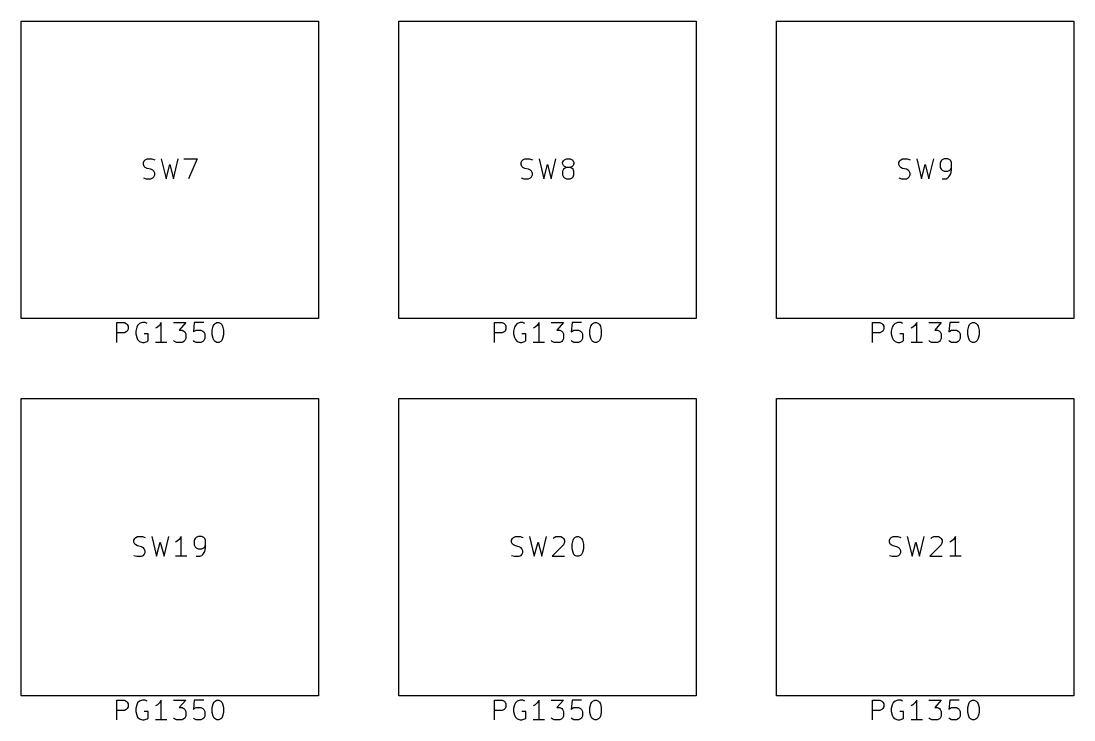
# Model space of a CAD drawing. Extents: x 0.85 to 10.44, y -3.74 to -0.75.
# Drawn here: x 6.102 to 8.192, y -2.243 to -0.855 of the extents above; entities that cross this region are included whole.
import ezdxf

# ---------------------------------------------------------------- set-up
doc = ezdxf.new("R2010")
doc.units = 0
doc.header["$MEASUREMENT"] = 0
doc.layers.add('BLACK', color=7, linetype='CONTINUOUS')

msp = doc.modelspace()

# ---------------------------------------------------------------- linework, layer by layer
at = {"layer": 'BLACK', "linetype": 'CONTINUOUS'}
for p, q in [((6.1016, -0.8551), (6.6921, -0.8551)), ((6.1016, -1.4457), (6.1016, -0.8551)), ((6.6921, -0.8551), (6.6921, -1.4457)), ((6.8516, -0.8551), (7.4421, -0.8551)), ((6.8516, -1.4457), (6.8516, -0.8551)), ((7.4421, -0.8551), (7.4421, -1.4457)), ((7.6016, -0.8551), (8.1921, -0.8551)), ((7.6016, -1.4457), (7.6016, -0.8551)), ((8.1921, -0.8551), (8.1921, -1.4457)), ((6.3444, -1.1364), (6.3462, -1.1327)), ((6.3444, -1.1402), (6.3444, -1.1364)), ((6.3462, -1.1439), (6.3444, -1.1402)), ((6.3462, -1.1327), (6.3481, -1.1308)), ((6.3481, -1.1458), (6.3462, -1.1439)), ((6.3481, -1.1308), (6.3519, -1.1289)), ((6.3519, -1.1477), (6.3481, -1.1458)), ((6.3519, -1.1289), (6.3612, -1.1289)), ((6.3594, -1.1496), (6.3519, -1.1477)), ((6.3631, -1.1514), (6.3594, -1.1496)), ((6.3612, -1.1289), (6.3669, -1.1308)), ((6.38, -1.1289), (6.3894, -1.1683)), ((6.3894, -1.1683), (6.3969, -1.1402)), ((6.3969, -1.1402), (6.4043, -1.1683)), ((6.4043, -1.1683), (6.4137, -1.1289)), ((6.425, -1.1289), (6.4512, -1.1289)), ((6.4512, -1.1289), (6.4343, -1.1683)), ((7.0944, -1.1364), (7.0962, -1.1327)), ((7.0944, -1.1402), (7.0944, -1.1364)), ((7.0962, -1.1439), (7.0944, -1.1402)), ((7.0962, -1.1327), (7.0981, -1.1308)), ((7.0981, -1.1458), (7.0962, -1.1439)), ((7.0981, -1.1308), (7.1019, -1.1289)), ((7.1019, -1.1477), (7.0981, -1.1458)), ((7.1019, -1.1289), (7.1112, -1.1289)), ((7.1094, -1.1496), (7.1019, -1.1477)), ((7.1131, -1.1514), (7.1094, -1.1496)), ((7.1112, -1.1289), (7.1169, -1.1308)), ((7.13, -1.1289), (7.1394, -1.1683)), ((7.1394, -1.1683), (7.1469, -1.1402)), ((7.1469, -1.1402), (7.1543, -1.1683)), ((7.1543, -1.1683), (7.1637, -1.1289)), ((7.1768, -1.1364), (7.1787, -1.1327)), ((7.1768, -1.1383), (7.1768, -1.1364)), ((7.1787, -1.1421), (7.1768, -1.1383)), ((7.1787, -1.1496), (7.1768, -1.1533)), ((7.1787, -1.1327), (7.1806, -1.1308)), ((7.1806, -1.1439), (7.1787, -1.1421)), ((7.1806, -1.1477), (7.1787, -1.1496)), ((7.1806, -1.1308), (7.1843, -1.1289)), ((7.1843, -1.1458), (7.1806, -1.1439)), ((7.1843, -1.1458), (7.1806, -1.1477)), ((7.1843, -1.1289), (7.1918, -1.1289)), ((7.1918, -1.1458), (7.1843, -1.1458)), ((7.1918, -1.1289), (7.1956, -1.1308)), ((7.1956, -1.1439), (7.1918, -1.1458)), ((7.1956, -1.1477), (7.1918, -1.1458)), ((7.1956, -1.1308), (7.1975, -1.1327)), ((7.1975, -1.1421), (7.1956, -1.1439)), ((7.1975, -1.1496), (7.1956, -1.1477)), ((7.1975, -1.1327), (7.1993, -1.1364)), ((7.1993, -1.1383), (7.1975, -1.1421)), ((7.1993, -1.1533), (7.1975, -1.1496)), ((7.1993, -1.1364), (7.1993, -1.1383)), ((7.8444, -1.1364), (7.8462, -1.1327)), ((7.8444, -1.1402), (7.8444, -1.1364)), ((7.8462, -1.1439), (7.8444, -1.1402)), ((7.8462, -1.1327), (7.8481, -1.1308)), ((7.8481, -1.1458), (7.8462, -1.1439)), ((7.8481, -1.1308), (7.8519, -1.1289)), ((7.8519, -1.1477), (7.8481, -1.1458)), ((7.8519, -1.1289), (7.8612, -1.1289)), ((7.8594, -1.1496), (7.8519, -1.1477)), ((7.8631, -1.1514), (7.8594, -1.1496)), ((7.8612, -1.1289), (7.8669, -1.1308)), ((7.88, -1.1289), (7.8894, -1.1683)), ((7.8894, -1.1683), (7.8969, -1.1402)), ((7.8969, -1.1402), (7.9043, -1.1683)), ((7.9043, -1.1683), (7.9137, -1.1289)), ((7.9287, -1.1327), (7.9268, -1.1364)), ((7.9268, -1.1364), (7.9268, -1.1458)), ((7.9268, -1.1458), (7.9287, -1.1496)), ((7.9306, -1.1308), (7.9287, -1.1327)), ((7.9287, -1.1496), (7.9306, -1.1514)), ((7.9343, -1.1289), (7.9306, -1.1308)), ((7.9418, -1.1289), (7.9343, -1.1289)), ((7.9456, -1.1308), (7.9418, -1.1289)), ((7.9475, -1.1327), (7.9456, -1.1308)), ((7.9456, -1.1514), (7.9475, -1.1496)), ((7.9493, -1.1364), (7.9475, -1.1327)), ((7.9475, -1.1496), (7.9493, -1.1458)), ((7.9493, -1.1514), (7.9493, -1.1364)), ((6.3444, -1.1664), (6.35, -1.1683)), ((6.35, -1.1683), (6.3594, -1.1683)), ((6.3594, -1.1683), (6.3631, -1.1664)), ((6.365, -1.1533), (6.3631, -1.1514)), ((6.3631, -1.1664), (6.365, -1.1646)), ((6.3669, -1.1571), (6.365, -1.1533)), ((6.365, -1.1646), (6.3669, -1.1608)), ((6.3669, -1.1608), (6.3669, -1.1571)), ((7.0944, -1.1664), (7.1, -1.1683)), ((7.1, -1.1683), (7.1094, -1.1683)), ((7.1094, -1.1683), (7.1131, -1.1664)), ((7.115, -1.1533), (7.1131, -1.1514)), ((7.1131, -1.1664), (7.115, -1.1646)), ((7.1169, -1.1571), (7.115, -1.1533)), ((7.115, -1.1646), (7.1169, -1.1608)), ((7.1169, -1.1608), (7.1169, -1.1571)), ((7.1768, -1.1533), (7.1768, -1.1608)), ((7.1768, -1.1608), (7.1787, -1.1646)), ((7.1787, -1.1646), (7.1806, -1.1664)), ((7.1806, -1.1664), (7.1843, -1.1683)), ((7.1843, -1.1683), (7.1918, -1.1683)), ((7.1918, -1.1683), (7.1956, -1.1664)), ((7.1956, -1.1664), (7.1975, -1.1646)), ((7.1975, -1.1646), (7.1993, -1.1608)), ((7.1993, -1.1608), (7.1993, -1.1533)), ((7.8444, -1.1664), (7.85, -1.1683)), ((7.85, -1.1683), (7.8594, -1.1683)), ((7.8594, -1.1683), (7.8631, -1.1664)), ((7.865, -1.1533), (7.8631, -1.1514)), ((7.8631, -1.1664), (7.865, -1.1646)), ((7.8669, -1.1571), (7.865, -1.1533)), ((7.865, -1.1646), (7.8669, -1.1608)), ((7.8669, -1.1608), (7.8669, -1.1571)), ((7.9306, -1.1514), (7.9343, -1.1533)), ((7.9306, -1.1683), (7.9381, -1.1683)), ((7.9343, -1.1533), (7.9418, -1.1533)), ((7.9381, -1.1683), (7.9418, -1.1664)), ((7.9418, -1.1533), (7.9456, -1.1514)), ((7.9418, -1.1664), (7.9437, -1.1646)), ((7.9437, -1.1646), (7.9475, -1.1589)), ((7.9475, -1.1589), (7.9493, -1.1514)), ((6.6921, -1.4457), (6.1016, -1.4457)), ((6.2919, -1.4933), (6.2919, -1.4539)), ((6.2919, -1.4539), (6.3069, -1.4539)), ((6.3069, -1.4539), (6.3106, -1.4558)), ((6.3106, -1.4558), (6.3125, -1.4577)), ((6.3125, -1.4577), (6.3144, -1.4614)), ((6.3144, -1.4614), (6.3144, -1.4671)), ((6.3312, -1.4633), (6.3294, -1.4708)), ((6.3331, -1.4596), (6.3312, -1.4633)), ((6.3369, -1.4558), (6.3331, -1.4596)), ((6.3425, -1.4539), (6.3369, -1.4558)), ((6.3481, -1.4539), (6.3425, -1.4539)), ((6.3519, -1.4558), (6.3481, -1.4539)), ((6.3725, -1.4633), (6.3687, -1.4652)), ((6.3762, -1.4596), (6.3725, -1.4633)), ((6.38, -1.4539), (6.3762, -1.4596)), ((6.38, -1.4933), (6.38, -1.4539)), ((6.4043, -1.4539), (6.4287, -1.4539)), ((6.4287, -1.4539), (6.4156, -1.4689)), ((6.4456, -1.4539), (6.4437, -1.4727)), ((6.4643, -1.4539), (6.4456, -1.4539)), ((6.4812, -1.4689), (6.4831, -1.4614)), ((6.4831, -1.4614), (6.485, -1.4577)), ((6.485, -1.4577), (6.4868, -1.4558)), ((6.4868, -1.4558), (6.4906, -1.4539)), ((6.4906, -1.4539), (6.4943, -1.4539)), ((6.4943, -1.4539), (6.4981, -1.4558)), ((6.4981, -1.4558), (6.5, -1.4577)), ((6.5, -1.4577), (6.5018, -1.4614)), ((6.5018, -1.4614), (6.5037, -1.4689)), ((7.4421, -1.4457), (6.8516, -1.4457)), ((7.0419, -1.4933), (7.0419, -1.4539)), ((7.0419, -1.4539), (7.0569, -1.4539)), ((7.0569, -1.4539), (7.0606, -1.4558)), ((7.0606, -1.4558), (7.0625, -1.4577)), ((7.0625, -1.4577), (7.0644, -1.4614)), ((7.0644, -1.4614), (7.0644, -1.4671)), ((7.0812, -1.4633), (7.0794, -1.4708)), ((7.0831, -1.4596), (7.0812, -1.4633)), ((7.0869, -1.4558), (7.0831, -1.4596)), ((7.0925, -1.4539), (7.0869, -1.4558)), ((7.0981, -1.4539), (7.0925, -1.4539)), ((7.1019, -1.4558), (7.0981, -1.4539)), ((7.1225, -1.4633), (7.1187, -1.4652)), ((7.1262, -1.4596), (7.1225, -1.4633)), ((7.13, -1.4539), (7.1262, -1.4596)), ((7.13, -1.4933), (7.13, -1.4539)), ((7.1543, -1.4539), (7.1787, -1.4539)), ((7.1787, -1.4539), (7.1656, -1.4689)), ((7.1956, -1.4539), (7.1937, -1.4727)), ((7.2143, -1.4539), (7.1956, -1.4539)), ((7.2312, -1.4689), (7.2331, -1.4614)), ((7.2331, -1.4614), (7.235, -1.4577)), ((7.235, -1.4577), (7.2368, -1.4558)), ((7.2368, -1.4558), (7.2406, -1.4539)), ((7.2406, -1.4539), (7.2443, -1.4539)), ((7.2443, -1.4539), (7.2481, -1.4558)), ((7.2481, -1.4558), (7.25, -1.4577)), ((7.25, -1.4577), (7.2518, -1.4614)), ((7.2518, -1.4614), (7.2537, -1.4689)), ((8.1921, -1.4457), (7.6016, -1.4457)), ((7.7919, -1.4933), (7.7919, -1.4539)), ((7.7919, -1.4539), (7.8069, -1.4539)), ((7.8069, -1.4539), (7.8106, -1.4558)), ((7.8106, -1.4558), (7.8125, -1.4577)), ((7.8125, -1.4577), (7.8144, -1.4614)), ((7.8144, -1.4614), (7.8144, -1.4671)), ((7.8312, -1.4633), (7.8294, -1.4708)), ((7.8331, -1.4596), (7.8312, -1.4633)), ((7.8369, -1.4558), (7.8331, -1.4596)), ((7.8425, -1.4539), (7.8369, -1.4558)), ((7.8481, -1.4539), (7.8425, -1.4539)), ((7.8519, -1.4558), (7.8481, -1.4539)), ((7.8725, -1.4633), (7.8687, -1.4652)), ((7.8762, -1.4596), (7.8725, -1.4633)), ((7.88, -1.4539), (7.8762, -1.4596)), ((7.88, -1.4933), (7.88, -1.4539)), ((7.9043, -1.4539), (7.9287, -1.4539)), ((7.9287, -1.4539), (7.9156, -1.4689)), ((7.9456, -1.4539), (7.9437, -1.4727)), ((7.9643, -1.4539), (7.9456, -1.4539)), ((7.9812, -1.4689), (7.9831, -1.4614)), ((7.9831, -1.4614), (7.985, -1.4577)), ((7.985, -1.4577), (7.9868, -1.4558)), ((7.9868, -1.4558), (7.9906, -1.4539)), ((7.9906, -1.4539), (7.9943, -1.4539)), ((7.9943, -1.4539), (7.9981, -1.4558)), ((7.9981, -1.4558), (8, -1.4577)), ((8, -1.4577), (8.0018, -1.4614)), ((8.0018, -1.4614), (8.0037, -1.4689)), ((6.3069, -1.4746), (6.2919, -1.4746)), ((6.3106, -1.4727), (6.3069, -1.4746)), ((6.3125, -1.4708), (6.3106, -1.4727)), ((6.3144, -1.4671), (6.3125, -1.4708)), ((6.3294, -1.4708), (6.3294, -1.4764)), ((6.3294, -1.4764), (6.3312, -1.4839)), ((6.3312, -1.4839), (6.3331, -1.4877)), ((6.3537, -1.4764), (6.3462, -1.4764)), ((6.3537, -1.4896), (6.3537, -1.4764)), ((6.4156, -1.4689), (6.4212, -1.4689)), ((6.4212, -1.4689), (6.425, -1.4708)), ((6.425, -1.4708), (6.4268, -1.4727)), ((6.4268, -1.4727), (6.4287, -1.4764)), ((6.4287, -1.4764), (6.4287, -1.4858)), ((6.4437, -1.4727), (6.4456, -1.4708)), ((6.4456, -1.4708), (6.4493, -1.4689)), ((6.4493, -1.4689), (6.4587, -1.4689)), ((6.4587, -1.4689), (6.4625, -1.4708)), ((6.4625, -1.4708), (6.4643, -1.4727)), ((6.4643, -1.4727), (6.4662, -1.4764)), ((6.4662, -1.4764), (6.4662, -1.4858)), ((6.4812, -1.4783), (6.4812, -1.4689)), ((6.4831, -1.4858), (6.4812, -1.4783)), ((6.5037, -1.4783), (6.5018, -1.4858)), ((6.5037, -1.4689), (6.5037, -1.4783)), ((7.0569, -1.4746), (7.0419, -1.4746)), ((7.0606, -1.4727), (7.0569, -1.4746)), ((7.0625, -1.4708), (7.0606, -1.4727)), ((7.0644, -1.4671), (7.0625, -1.4708)), ((7.0794, -1.4708), (7.0794, -1.4764)), ((7.0794, -1.4764), (7.0812, -1.4839)), ((7.0812, -1.4839), (7.0831, -1.4877)), ((7.1037, -1.4764), (7.0962, -1.4764)), ((7.1037, -1.4896), (7.1037, -1.4764)), ((7.1656, -1.4689), (7.1712, -1.4689)), ((7.1712, -1.4689), (7.175, -1.4708)), ((7.175, -1.4708), (7.1768, -1.4727)), ((7.1768, -1.4727), (7.1787, -1.4764)), ((7.1787, -1.4764), (7.1787, -1.4858)), ((7.1937, -1.4727), (7.1956, -1.4708)), ((7.1956, -1.4708), (7.1993, -1.4689)), ((7.1993, -1.4689), (7.2087, -1.4689)), ((7.2087, -1.4689), (7.2125, -1.4708)), ((7.2125, -1.4708), (7.2143, -1.4727)), ((7.2143, -1.4727), (7.2162, -1.4764)), ((7.2162, -1.4764), (7.2162, -1.4858)), ((7.2312, -1.4783), (7.2312, -1.4689)), ((7.2331, -1.4858), (7.2312, -1.4783)), ((7.2537, -1.4783), (7.2518, -1.4858)), ((7.2537, -1.4689), (7.2537, -1.4783)), ((7.8069, -1.4746), (7.7919, -1.4746)), ((7.8106, -1.4727), (7.8069, -1.4746)), ((7.8125, -1.4708), (7.8106, -1.4727)), ((7.8144, -1.4671), (7.8125, -1.4708)), ((7.8294, -1.4708), (7.8294, -1.4764)), ((7.8294, -1.4764), (7.8312, -1.4839)), ((7.8312, -1.4839), (7.8331, -1.4877)), ((7.8537, -1.4764), (7.8462, -1.4764)), ((7.8537, -1.4896), (7.8537, -1.4764)), ((7.9156, -1.4689), (7.9212, -1.4689)), ((7.9212, -1.4689), (7.925, -1.4708)), ((7.925, -1.4708), (7.9268, -1.4727)), ((7.9268, -1.4727), (7.9287, -1.4764)), ((7.9287, -1.4764), (7.9287, -1.4858)), ((7.9437, -1.4727), (7.9456, -1.4708)), ((7.9456, -1.4708), (7.9493, -1.4689)), ((7.9493, -1.4689), (7.9587, -1.4689)), ((7.9587, -1.4689), (7.9625, -1.4708)), ((7.9625, -1.4708), (7.9643, -1.4727)), ((7.9643, -1.4727), (7.9662, -1.4764)), ((7.9662, -1.4764), (7.9662, -1.4858)), ((7.9812, -1.4783), (7.9812, -1.4689)), ((7.9831, -1.4858), (7.9812, -1.4783)), ((8.0037, -1.4783), (8.0018, -1.4858)), ((8.0037, -1.4689), (8.0037, -1.4783)), ((6.3331, -1.4877), (6.3369, -1.4914)), ((6.3369, -1.4914), (6.3425, -1.4933)), ((6.3425, -1.4933), (6.3462, -1.4933)), ((6.3462, -1.4933), (6.3519, -1.4914)), ((6.3519, -1.4914), (6.3537, -1.4896)), ((6.3912, -1.4933), (6.3687, -1.4933)), ((6.4062, -1.4914), (6.4043, -1.4896)), ((6.41, -1.4933), (6.4062, -1.4914)), ((6.4212, -1.4933), (6.41, -1.4933)), ((6.425, -1.4914), (6.4212, -1.4933)), ((6.4268, -1.4896), (6.425, -1.4914)), ((6.4287, -1.4858), (6.4268, -1.4896)), ((6.4456, -1.4914), (6.4437, -1.4896)), ((6.4493, -1.4933), (6.4456, -1.4914)), ((6.4587, -1.4933), (6.4493, -1.4933)), ((6.4625, -1.4914), (6.4587, -1.4933)), ((6.4643, -1.4896), (6.4625, -1.4914)), ((6.4662, -1.4858), (6.4643, -1.4896)), ((6.485, -1.4896), (6.4831, -1.4858)), ((6.4868, -1.4914), (6.485, -1.4896)), ((6.4906, -1.4933), (6.4868, -1.4914)), ((6.4943, -1.4933), (6.4906, -1.4933)), ((6.4981, -1.4914), (6.4943, -1.4933)), ((6.5, -1.4896), (6.4981, -1.4914)), ((6.5018, -1.4858), (6.5, -1.4896)), ((7.0831, -1.4877), (7.0869, -1.4914)), ((7.0869, -1.4914), (7.0925, -1.4933)), ((7.0925, -1.4933), (7.0962, -1.4933)), ((7.0962, -1.4933), (7.1019, -1.4914)), ((7.1019, -1.4914), (7.1037, -1.4896)), ((7.1412, -1.4933), (7.1187, -1.4933)), ((7.1562, -1.4914), (7.1543, -1.4896)), ((7.16, -1.4933), (7.1562, -1.4914)), ((7.1712, -1.4933), (7.16, -1.4933)), ((7.175, -1.4914), (7.1712, -1.4933)), ((7.1768, -1.4896), (7.175, -1.4914)), ((7.1787, -1.4858), (7.1768, -1.4896)), ((7.1956, -1.4914), (7.1937, -1.4896)), ((7.1993, -1.4933), (7.1956, -1.4914)), ((7.2087, -1.4933), (7.1993, -1.4933)), ((7.2125, -1.4914), (7.2087, -1.4933)), ((7.2143, -1.4896), (7.2125, -1.4914)), ((7.2162, -1.4858), (7.2143, -1.4896)), ((7.235, -1.4896), (7.2331, -1.4858)), ((7.2368, -1.4914), (7.235, -1.4896)), ((7.2406, -1.4933), (7.2368, -1.4914)), ((7.2443, -1.4933), (7.2406, -1.4933)), ((7.2481, -1.4914), (7.2443, -1.4933)), ((7.25, -1.4896), (7.2481, -1.4914)), ((7.2518, -1.4858), (7.25, -1.4896)), ((7.8331, -1.4877), (7.8369, -1.4914)), ((7.8369, -1.4914), (7.8425, -1.4933)), ((7.8425, -1.4933), (7.8462, -1.4933)), ((7.8462, -1.4933), (7.8519, -1.4914)), ((7.8519, -1.4914), (7.8537, -1.4896)), ((7.8912, -1.4933), (7.8687, -1.4933)), ((7.9062, -1.4914), (7.9043, -1.4896)), ((7.91, -1.4933), (7.9062, -1.4914)), ((7.9212, -1.4933), (7.91, -1.4933)), ((7.925, -1.4914), (7.9212, -1.4933)), ((7.9268, -1.4896), (7.925, -1.4914)), ((7.9287, -1.4858), (7.9268, -1.4896)), ((7.9456, -1.4914), (7.9437, -1.4896)), ((7.9493, -1.4933), (7.9456, -1.4914)), ((7.9587, -1.4933), (7.9493, -1.4933)), ((7.9625, -1.4914), (7.9587, -1.4933)), ((7.9643, -1.4896), (7.9625, -1.4914)), ((7.9662, -1.4858), (7.9643, -1.4896)), ((7.985, -1.4896), (7.9831, -1.4858)), ((7.9868, -1.4914), (7.985, -1.4896)), ((7.9906, -1.4933), (7.9868, -1.4914)), ((7.9943, -1.4933), (7.9906, -1.4933)), ((7.9981, -1.4914), (7.9943, -1.4933)), ((8, -1.4896), (7.9981, -1.4914)), ((8.0018, -1.4858), (8, -1.4896)), ((6.1016, -1.6051), (6.6921, -1.6051)), ((6.1016, -2.1957), (6.1016, -1.6051)), ((6.6921, -1.6051), (6.6921, -2.1957)), ((6.8516, -1.6051), (7.4421, -1.6051)), ((6.8516, -2.1957), (6.8516, -1.6051)), ((7.4421, -1.6051), (7.4421, -2.1957)), ((7.6016, -1.6051), (8.1921, -1.6051)), ((7.6016, -2.1957), (7.6016, -1.6051)), ((8.1921, -1.6051), (8.1921, -2.1957)), ((6.3275, -1.8827), (6.3294, -1.8808)), ((6.3294, -1.8808), (6.3331, -1.8789)), ((6.3331, -1.8789), (6.3425, -1.8789)), ((6.3425, -1.8789), (6.3481, -1.8808)), ((6.3612, -1.8789), (6.3706, -1.9183)), ((6.3856, -1.9183), (6.395, -1.8789)), ((6.4193, -1.8789), (6.4156, -1.8846)), ((6.4193, -1.9183), (6.4193, -1.8789)), ((6.4493, -1.8808), (6.4475, -1.8827)), ((6.4531, -1.8789), (6.4493, -1.8808)), ((6.4606, -1.8789), (6.4531, -1.8789)), ((6.4643, -1.8808), (6.4606, -1.8789)), ((6.4662, -1.8827), (6.4643, -1.8808)), ((7.0775, -1.8827), (7.0794, -1.8808)), ((7.0794, -1.8808), (7.0831, -1.8789)), ((7.0831, -1.8789), (7.0925, -1.8789)), ((7.0925, -1.8789), (7.0981, -1.8808)), ((7.1112, -1.8789), (7.1206, -1.9183)), ((7.1356, -1.9183), (7.145, -1.8789)), ((7.1581, -1.8827), (7.16, -1.8808)), ((7.16, -1.8808), (7.1637, -1.8789)), ((7.1637, -1.8789), (7.1731, -1.8789)), ((7.1731, -1.8789), (7.1768, -1.8808)), ((7.1768, -1.8808), (7.1787, -1.8827)), ((7.1993, -1.8827), (7.2012, -1.8808)), ((7.2012, -1.8808), (7.205, -1.8789)), ((7.205, -1.8789), (7.2087, -1.8789)), ((7.2087, -1.8789), (7.2125, -1.8808)), ((7.2125, -1.8808), (7.2143, -1.8827)), ((7.8275, -1.8827), (7.8294, -1.8808)), ((7.8294, -1.8808), (7.8331, -1.8789)), ((7.8331, -1.8789), (7.8425, -1.8789)), ((7.8425, -1.8789), (7.8481, -1.8808)), ((7.8612, -1.8789), (7.8706, -1.9183)), ((7.8856, -1.9183), (7.895, -1.8789)), ((7.9081, -1.8827), (7.91, -1.8808)), ((7.91, -1.8808), (7.9137, -1.8789)), ((7.9137, -1.8789), (7.9231, -1.8789)), ((7.9231, -1.8789), (7.9268, -1.8808)), ((7.9268, -1.8808), (7.9287, -1.8827)), ((7.9568, -1.8789), (7.9531, -1.8846)), ((7.9568, -1.9183), (7.9568, -1.8789)), ((6.3256, -1.8864), (6.3275, -1.8827)), ((6.3256, -1.8902), (6.3256, -1.8864)), ((6.3275, -1.8939), (6.3256, -1.8902)), ((6.3294, -1.8958), (6.3275, -1.8939)), ((6.3331, -1.8977), (6.3294, -1.8958)), ((6.3406, -1.8996), (6.3331, -1.8977)), ((6.3444, -1.9014), (6.3406, -1.8996)), ((6.3462, -1.9033), (6.3444, -1.9014)), ((6.3706, -1.9183), (6.3781, -1.8902)), ((6.3781, -1.8902), (6.3856, -1.9183)), ((6.4118, -1.8883), (6.4081, -1.8902)), ((6.4156, -1.8846), (6.4118, -1.8883)), ((6.4475, -1.8827), (6.4456, -1.8864)), ((6.4456, -1.8864), (6.4456, -1.8958)), ((6.4456, -1.8958), (6.4475, -1.8996)), ((6.4475, -1.8996), (6.4493, -1.9014)), ((6.4493, -1.9014), (6.4531, -1.9033)), ((6.4606, -1.9033), (6.4643, -1.9014)), ((6.4643, -1.9014), (6.4662, -1.8996)), ((6.4681, -1.8864), (6.4662, -1.8827)), ((6.4662, -1.8996), (6.4681, -1.8958)), ((6.4662, -1.9089), (6.4681, -1.9014)), ((6.4681, -1.9014), (6.4681, -1.8864)), ((7.0756, -1.8864), (7.0775, -1.8827)), ((7.0756, -1.8902), (7.0756, -1.8864)), ((7.0775, -1.8939), (7.0756, -1.8902)), ((7.0794, -1.8958), (7.0775, -1.8939)), ((7.0831, -1.8977), (7.0794, -1.8958)), ((7.0906, -1.8996), (7.0831, -1.8977)), ((7.0944, -1.9014), (7.0906, -1.8996)), ((7.0962, -1.9033), (7.0944, -1.9014)), ((7.1206, -1.9183), (7.1281, -1.8902)), ((7.1281, -1.8902), (7.1356, -1.9183)), ((7.1787, -1.8958), (7.1562, -1.9183)), ((7.1787, -1.8827), (7.1806, -1.8864)), ((7.1806, -1.8902), (7.1787, -1.8958)), ((7.1806, -1.8864), (7.1806, -1.8902)), ((7.1956, -1.8939), (7.1975, -1.8864)), ((7.1956, -1.9033), (7.1956, -1.8939)), ((7.1975, -1.8864), (7.1993, -1.8827)), ((7.2143, -1.8827), (7.2162, -1.8864)), ((7.2162, -1.8864), (7.2181, -1.8939)), ((7.2181, -1.8939), (7.2181, -1.9033)), ((7.8256, -1.8864), (7.8275, -1.8827)), ((7.8256, -1.8902), (7.8256, -1.8864)), ((7.8275, -1.8939), (7.8256, -1.8902)), ((7.8294, -1.8958), (7.8275, -1.8939)), ((7.8331, -1.8977), (7.8294, -1.8958)), ((7.8406, -1.8996), (7.8331, -1.8977)), ((7.8444, -1.9014), (7.8406, -1.8996)), ((7.8462, -1.9033), (7.8444, -1.9014)), ((7.8706, -1.9183), (7.8781, -1.8902)), ((7.8781, -1.8902), (7.8856, -1.9183)), ((7.9287, -1.8958), (7.9062, -1.9183)), ((7.9287, -1.8827), (7.9306, -1.8864)), ((7.9306, -1.8902), (7.9287, -1.8958)), ((7.9306, -1.8864), (7.9306, -1.8902)), ((7.9493, -1.8883), (7.9456, -1.8902)), ((7.9531, -1.8846), (7.9493, -1.8883)), ((6.3256, -1.9164), (6.3312, -1.9183)), ((6.3312, -1.9183), (6.3406, -1.9183)), ((6.3406, -1.9183), (6.3444, -1.9164)), ((6.3444, -1.9164), (6.3462, -1.9146)), ((6.3481, -1.9071), (6.3462, -1.9033)), ((6.3462, -1.9146), (6.3481, -1.9108)), ((6.3481, -1.9108), (6.3481, -1.9071)), ((6.4306, -1.9183), (6.4081, -1.9183)), ((6.4493, -1.9183), (6.4568, -1.9183)), ((6.4531, -1.9033), (6.4606, -1.9033)), ((6.4568, -1.9183), (6.4606, -1.9164)), ((6.4606, -1.9164), (6.4625, -1.9146)), ((6.4625, -1.9146), (6.4662, -1.9089)), ((7.0756, -1.9164), (7.0812, -1.9183)), ((7.0812, -1.9183), (7.0906, -1.9183)), ((7.0906, -1.9183), (7.0944, -1.9164)), ((7.0944, -1.9164), (7.0962, -1.9146)), ((7.0981, -1.9071), (7.0962, -1.9033)), ((7.0962, -1.9146), (7.0981, -1.9108)), ((7.0981, -1.9108), (7.0981, -1.9071)), ((7.1562, -1.9183), (7.1806, -1.9183)), ((7.1975, -1.9108), (7.1956, -1.9033)), ((7.1993, -1.9146), (7.1975, -1.9108)), ((7.2012, -1.9164), (7.1993, -1.9146)), ((7.205, -1.9183), (7.2012, -1.9164)), ((7.2087, -1.9183), (7.205, -1.9183)), ((7.2125, -1.9164), (7.2087, -1.9183)), ((7.2143, -1.9146), (7.2125, -1.9164)), ((7.2162, -1.9108), (7.2143, -1.9146)), ((7.2181, -1.9033), (7.2162, -1.9108)), ((7.8256, -1.9164), (7.8312, -1.9183)), ((7.8312, -1.9183), (7.8406, -1.9183)), ((7.8406, -1.9183), (7.8444, -1.9164)), ((7.8444, -1.9164), (7.8462, -1.9146)), ((7.8481, -1.9071), (7.8462, -1.9033)), ((7.8462, -1.9146), (7.8481, -1.9108)), ((7.8481, -1.9108), (7.8481, -1.9071)), ((7.9062, -1.9183), (7.9306, -1.9183)), ((7.9681, -1.9183), (7.9456, -1.9183)), ((6.6921, -2.1957), (6.1016, -2.1957)), ((6.2919, -2.2433), (6.2919, -2.2039)), ((6.2919, -2.2039), (6.3069, -2.2039)), ((6.3069, -2.2039), (6.3106, -2.2058)), ((6.3106, -2.2058), (6.3125, -2.2077)), ((6.3125, -2.2077), (6.3144, -2.2114)), ((6.3144, -2.2114), (6.3144, -2.2171)), ((6.3312, -2.2133), (6.3294, -2.2208)), ((6.3331, -2.2096), (6.3312, -2.2133)), ((6.3369, -2.2058), (6.3331, -2.2096)), ((6.3425, -2.2039), (6.3369, -2.2058)), ((6.3481, -2.2039), (6.3425, -2.2039)), ((6.3519, -2.2058), (6.3481, -2.2039)), ((6.3725, -2.2133), (6.3687, -2.2152)), ((6.3762, -2.2096), (6.3725, -2.2133)), ((6.38, -2.2039), (6.3762, -2.2096)), ((6.38, -2.2433), (6.38, -2.2039)), ((6.4043, -2.2039), (6.4287, -2.2039)), ((6.4287, -2.2039), (6.4156, -2.2189)), ((6.4456, -2.2039), (6.4437, -2.2227)), ((6.4643, -2.2039), (6.4456, -2.2039)), ((6.4812, -2.2189), (6.4831, -2.2114)), ((6.4831, -2.2114), (6.485, -2.2077)), ((6.485, -2.2077), (6.4868, -2.2058)), ((6.4868, -2.2058), (6.4906, -2.2039)), ((6.4906, -2.2039), (6.4943, -2.2039)), ((6.4943, -2.2039), (6.4981, -2.2058)), ((6.4981, -2.2058), (6.5, -2.2077)), ((6.5, -2.2077), (6.5018, -2.2114)), ((6.5018, -2.2114), (6.5037, -2.2189)), ((7.4421, -2.1957), (6.8516, -2.1957)), ((7.0419, -2.2433), (7.0419, -2.2039)), ((7.0419, -2.2039), (7.0569, -2.2039)), ((7.0569, -2.2039), (7.0606, -2.2058)), ((7.0606, -2.2058), (7.0625, -2.2077)), ((7.0625, -2.2077), (7.0644, -2.2114)), ((7.0644, -2.2114), (7.0644, -2.2171)), ((7.0812, -2.2133), (7.0794, -2.2208)), ((7.0831, -2.2096), (7.0812, -2.2133)), ((7.0869, -2.2058), (7.0831, -2.2096)), ((7.0925, -2.2039), (7.0869, -2.2058)), ((7.0981, -2.2039), (7.0925, -2.2039)), ((7.1019, -2.2058), (7.0981, -2.2039)), ((7.1225, -2.2133), (7.1187, -2.2152)), ((7.1262, -2.2096), (7.1225, -2.2133)), ((7.13, -2.2039), (7.1262, -2.2096)), ((7.13, -2.2433), (7.13, -2.2039)), ((7.1543, -2.2039), (7.1787, -2.2039)), ((7.1787, -2.2039), (7.1656, -2.2189)), ((7.1956, -2.2039), (7.1937, -2.2227)), ((7.2143, -2.2039), (7.1956, -2.2039)), ((7.2312, -2.2189), (7.2331, -2.2114)), ((7.2331, -2.2114), (7.235, -2.2077)), ((7.235, -2.2077), (7.2368, -2.2058)), ((7.2368, -2.2058), (7.2406, -2.2039)), ((7.2406, -2.2039), (7.2443, -2.2039)), ((7.2443, -2.2039), (7.2481, -2.2058)), ((7.2481, -2.2058), (7.25, -2.2077)), ((7.25, -2.2077), (7.2518, -2.2114)), ((7.2518, -2.2114), (7.2537, -2.2189)), ((8.1921, -2.1957), (7.6016, -2.1957)), ((7.7919, -2.2433), (7.7919, -2.2039)), ((7.7919, -2.2039), (7.8069, -2.2039)), ((7.8069, -2.2039), (7.8106, -2.2058)), ((7.8106, -2.2058), (7.8125, -2.2077)), ((7.8125, -2.2077), (7.8144, -2.2114)), ((7.8144, -2.2114), (7.8144, -2.2171)), ((7.8312, -2.2133), (7.8294, -2.2208)), ((7.8331, -2.2096), (7.8312, -2.2133)), ((7.8369, -2.2058), (7.8331, -2.2096)), ((7.8425, -2.2039), (7.8369, -2.2058)), ((7.8481, -2.2039), (7.8425, -2.2039)), ((7.8519, -2.2058), (7.8481, -2.2039)), ((7.8725, -2.2133), (7.8687, -2.2152)), ((7.8762, -2.2096), (7.8725, -2.2133)), ((7.88, -2.2039), (7.8762, -2.2096)), ((7.88, -2.2433), (7.88, -2.2039)), ((7.9043, -2.2039), (7.9287, -2.2039)), ((7.9287, -2.2039), (7.9156, -2.2189)), ((7.9456, -2.2039), (7.9437, -2.2227)), ((7.9643, -2.2039), (7.9456, -2.2039)), ((7.9812, -2.2189), (7.9831, -2.2114)), ((7.9831, -2.2114), (7.985, -2.2077)), ((7.985, -2.2077), (7.9868, -2.2058)), ((7.9868, -2.2058), (7.9906, -2.2039)), ((7.9906, -2.2039), (7.9943, -2.2039)), ((7.9943, -2.2039), (7.9981, -2.2058)), ((7.9981, -2.2058), (8, -2.2077)), ((8, -2.2077), (8.0018, -2.2114)), ((8.0018, -2.2114), (8.0037, -2.2189)), ((6.3069, -2.2246), (6.2919, -2.2246)), ((6.3106, -2.2227), (6.3069, -2.2246)), ((6.3125, -2.2208), (6.3106, -2.2227)), ((6.3144, -2.2171), (6.3125, -2.2208)), ((6.3294, -2.2208), (6.3294, -2.2264)), ((6.3294, -2.2264), (6.3312, -2.2339)), ((6.3312, -2.2339), (6.3331, -2.2377)), ((6.3537, -2.2264), (6.3462, -2.2264)), ((6.3537, -2.2396), (6.3537, -2.2264)), ((6.4156, -2.2189), (6.4212, -2.2189)), ((6.4212, -2.2189), (6.425, -2.2208)), ((6.425, -2.2208), (6.4268, -2.2227)), ((6.4268, -2.2227), (6.4287, -2.2264)), ((6.4287, -2.2358), (6.4268, -2.2396)), ((6.4287, -2.2264), (6.4287, -2.2358)), ((6.4437, -2.2227), (6.4456, -2.2208)), ((6.4456, -2.2208), (6.4493, -2.2189)), ((6.4493, -2.2189), (6.4587, -2.2189)), ((6.4587, -2.2189), (6.4625, -2.2208)), ((6.4625, -2.2208), (6.4643, -2.2227)), ((6.4643, -2.2227), (6.4662, -2.2264)), ((6.4662, -2.2358), (6.4643, -2.2396)), ((6.4662, -2.2264), (6.4662, -2.2358)), ((6.4812, -2.2283), (6.4812, -2.2189)), ((6.4831, -2.2358), (6.4812, -2.2283)), ((6.485, -2.2396), (6.4831, -2.2358)), ((6.5018, -2.2358), (6.5, -2.2396)), ((6.5037, -2.2283), (6.5018, -2.2358)), ((6.5037, -2.2189), (6.5037, -2.2283)), ((7.0569, -2.2246), (7.0419, -2.2246)), ((7.0606, -2.2227), (7.0569, -2.2246)), ((7.0625, -2.2208), (7.0606, -2.2227)), ((7.0644, -2.2171), (7.0625, -2.2208)), ((7.0794, -2.2208), (7.0794, -2.2264)), ((7.0794, -2.2264), (7.0812, -2.2339)), ((7.0812, -2.2339), (7.0831, -2.2377)), ((7.1037, -2.2264), (7.0962, -2.2264)), ((7.1037, -2.2396), (7.1037, -2.2264)), ((7.1656, -2.2189), (7.1712, -2.2189)), ((7.1712, -2.2189), (7.175, -2.2208)), ((7.175, -2.2208), (7.1768, -2.2227)), ((7.1768, -2.2227), (7.1787, -2.2264)), ((7.1787, -2.2358), (7.1768, -2.2396)), ((7.1787, -2.2264), (7.1787, -2.2358)), ((7.1937, -2.2227), (7.1956, -2.2208)), ((7.1956, -2.2208), (7.1993, -2.2189)), ((7.1993, -2.2189), (7.2087, -2.2189)), ((7.2087, -2.2189), (7.2125, -2.2208)), ((7.2125, -2.2208), (7.2143, -2.2227)), ((7.2143, -2.2227), (7.2162, -2.2264)), ((7.2162, -2.2358), (7.2143, -2.2396)), ((7.2162, -2.2264), (7.2162, -2.2358)), ((7.2312, -2.2283), (7.2312, -2.2189)), ((7.2331, -2.2358), (7.2312, -2.2283)), ((7.235, -2.2396), (7.2331, -2.2358)), ((7.2518, -2.2358), (7.25, -2.2396)), ((7.2537, -2.2283), (7.2518, -2.2358)), ((7.2537, -2.2189), (7.2537, -2.2283)), ((7.8069, -2.2246), (7.7919, -2.2246)), ((7.8106, -2.2227), (7.8069, -2.2246)), ((7.8125, -2.2208), (7.8106, -2.2227)), ((7.8144, -2.2171), (7.8125, -2.2208)), ((7.8294, -2.2208), (7.8294, -2.2264)), ((7.8294, -2.2264), (7.8312, -2.2339)), ((7.8312, -2.2339), (7.8331, -2.2377)), ((7.8537, -2.2264), (7.8462, -2.2264)), ((7.8537, -2.2396), (7.8537, -2.2264)), ((7.9156, -2.2189), (7.9212, -2.2189)), ((7.9212, -2.2189), (7.925, -2.2208)), ((7.925, -2.2208), (7.9268, -2.2227)), ((7.9268, -2.2227), (7.9287, -2.2264)), ((7.9287, -2.2358), (7.9268, -2.2396)), ((7.9287, -2.2264), (7.9287, -2.2358)), ((7.9437, -2.2227), (7.9456, -2.2208)), ((7.9456, -2.2208), (7.9493, -2.2189)), ((7.9493, -2.2189), (7.9587, -2.2189)), ((7.9587, -2.2189), (7.9625, -2.2208)), ((7.9625, -2.2208), (7.9643, -2.2227)), ((7.9643, -2.2227), (7.9662, -2.2264)), ((7.9662, -2.2358), (7.9643, -2.2396)), ((7.9662, -2.2264), (7.9662, -2.2358)), ((7.9812, -2.2283), (7.9812, -2.2189)), ((7.9831, -2.2358), (7.9812, -2.2283)), ((7.985, -2.2396), (7.9831, -2.2358)), ((8.0018, -2.2358), (8, -2.2396)), ((8.0037, -2.2283), (8.0018, -2.2358)), ((8.0037, -2.2189), (8.0037, -2.2283)), ((6.3331, -2.2377), (6.3369, -2.2414)), ((6.3369, -2.2414), (6.3425, -2.2433)), ((6.3425, -2.2433), (6.3462, -2.2433)), ((6.3462, -2.2433), (6.3519, -2.2414)), ((6.3519, -2.2414), (6.3537, -2.2396)), ((6.3912, -2.2433), (6.3687, -2.2433)), ((6.4062, -2.2414), (6.4043, -2.2396)), ((6.41, -2.2433), (6.4062, -2.2414)), ((6.4212, -2.2433), (6.41, -2.2433)), ((6.425, -2.2414), (6.4212, -2.2433)), ((6.4268, -2.2396), (6.425, -2.2414)), ((6.4456, -2.2414), (6.4437, -2.2396)), ((6.4493, -2.2433), (6.4456, -2.2414)), ((6.4587, -2.2433), (6.4493, -2.2433)), ((6.4625, -2.2414), (6.4587, -2.2433)), ((6.4643, -2.2396), (6.4625, -2.2414)), ((6.4868, -2.2414), (6.485, -2.2396)), ((6.4906, -2.2433), (6.4868, -2.2414)), ((6.4943, -2.2433), (6.4906, -2.2433)), ((6.4981, -2.2414), (6.4943, -2.2433)), ((6.5, -2.2396), (6.4981, -2.2414)), ((7.0831, -2.2377), (7.0869, -2.2414)), ((7.0869, -2.2414), (7.0925, -2.2433)), ((7.0925, -2.2433), (7.0962, -2.2433)), ((7.0962, -2.2433), (7.1019, -2.2414)), ((7.1019, -2.2414), (7.1037, -2.2396)), ((7.1412, -2.2433), (7.1187, -2.2433)), ((7.1562, -2.2414), (7.1543, -2.2396)), ((7.16, -2.2433), (7.1562, -2.2414)), ((7.1712, -2.2433), (7.16, -2.2433)), ((7.175, -2.2414), (7.1712, -2.2433)), ((7.1768, -2.2396), (7.175, -2.2414)), ((7.1956, -2.2414), (7.1937, -2.2396)), ((7.1993, -2.2433), (7.1956, -2.2414)), ((7.2087, -2.2433), (7.1993, -2.2433)), ((7.2125, -2.2414), (7.2087, -2.2433)), ((7.2143, -2.2396), (7.2125, -2.2414)), ((7.2368, -2.2414), (7.235, -2.2396)), ((7.2406, -2.2433), (7.2368, -2.2414)), ((7.2443, -2.2433), (7.2406, -2.2433)), ((7.2481, -2.2414), (7.2443, -2.2433)), ((7.25, -2.2396), (7.2481, -2.2414)), ((7.8331, -2.2377), (7.8369, -2.2414)), ((7.8369, -2.2414), (7.8425, -2.2433)), ((7.8425, -2.2433), (7.8462, -2.2433)), ((7.8462, -2.2433), (7.8519, -2.2414)), ((7.8519, -2.2414), (7.8537, -2.2396)), ((7.8912, -2.2433), (7.8687, -2.2433)), ((7.9062, -2.2414), (7.9043, -2.2396)), ((7.91, -2.2433), (7.9062, -2.2414)), ((7.9212, -2.2433), (7.91, -2.2433)), ((7.925, -2.2414), (7.9212, -2.2433)), ((7.9268, -2.2396), (7.925, -2.2414)), ((7.9456, -2.2414), (7.9437, -2.2396)), ((7.9493, -2.2433), (7.9456, -2.2414)), ((7.9587, -2.2433), (7.9493, -2.2433)), ((7.9625, -2.2414), (7.9587, -2.2433)), ((7.9643, -2.2396), (7.9625, -2.2414)), ((7.9868, -2.2414), (7.985, -2.2396)), ((7.9906, -2.2433), (7.9868, -2.2414)), ((7.9943, -2.2433), (7.9906, -2.2433)), ((7.9981, -2.2414), (7.9943, -2.2433)), ((8, -2.2396), (7.9981, -2.2414))]:
    msp.add_line(p, q, dxfattribs=at)

doc.saveas('drawing.dxf')
